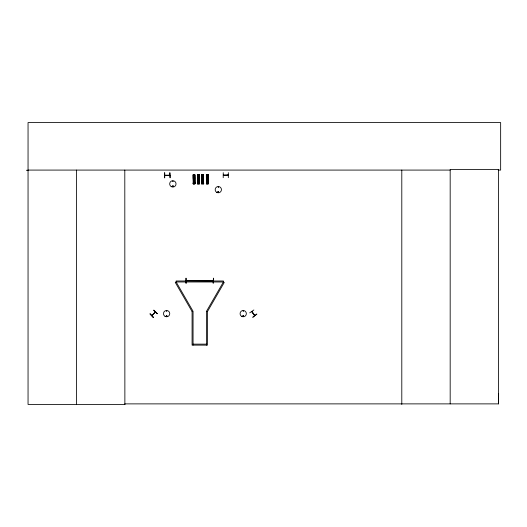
<?xml version="1.0" encoding="UTF-8"?>
<svg xmlns="http://www.w3.org/2000/svg" width="527" height="527" viewBox="0 0 527 527"><rect width="100%" height="100%" fill="white"/><g stroke="black" fill="none" stroke-linecap="round" stroke-linejoin="round"><path stroke-width="0.79" d="M498.186 170.083L500.65 170.083L500.65 122.567L28.05 122.567L28.05 404.433L124.873 404.433L124.807 403.88L498.549 403.88L498.621 393.689M173.146 186.314C172.672 185.003 172.309 187.381 173.192 186.235M173.343 186.235C171.315 187.698 173.08 184.806 173.172 185.919M166.348 311.029L166.888 311.095L166.38 310.963M166.907 316.075C165.972 314.836 166.716 317.333 166.861 315.752M217.849 191.887C218.692 193.64 218.949 190.682 217.928 191.788M218.646 192.105C218.046 190.873 217.901 192.961 218.58 192.164M243.487 311.095L243.026 310.831L243.342 311.24M243.658 316.114C242.334 314.309 243.329 317.886 243.54 315.673M254.482 315.027L254.594 315.581L251.689 311.503L254.561 315.528M151.796 315.568L155.491 312.122M173.093 181.407L172.718 181.031L172.915 181.512M166.229 315.765C167.191 317.821 166.756 314.085 166.301 316.312M242.96 315.844C243.619 317.267 243.283 314.672 243.006 316.207M228.303 175.247L227.743 175.076L228.303 175.069M213.185 280.825L212.618 280.654L213.178 280.654M164.793 175.208L165.247 175.438M169.378 175.438L169.793 175.491M223.27 175.102L228.198 175.017M223.758 175.293C220.793 175.399 235.984 175.168 223.376 175.333M186.215 280.654L213.112 280.845M186.215 280.825L186.703 280.634M150.076 313.848L153.456 317.59M153.64 310.284L157.25 313.796M151.835 315.528L155.248 312.043M153.443 317.61L150.05 313.875L153.588 317.458M249.719 312.84L253.862 309.975M256.827 314.132L252.848 317.228M252.835 317.208L256.787 314.072M223.296 175.069L223.718 175.05M186.67 280.851L186.321 280.851M164.898 175.181L169.727 175.181M198.383 183.712L198.481 183.317M202.579 183.712L202.711 183.264M207.276 183.33L207.44 183.712M218.316 187.322L218.244 186.782L218.382 187.289M254.785 315.416L251.913 311.378L252.169 311.74M203.527 174.707L201.591 174.733L201.729 183.831M193.126 175.656L194.806 175.643M197.533 175.656L199.213 175.643M201.729 175.656L203.409 175.643M206.485 175.656L208.165 175.643M193.132 176.275L194.812 176.255M197.539 176.275L199.219 176.255M201.736 176.275L203.415 176.255M206.492 176.275L208.172 176.255M193.139 177.197L194.819 177.177M197.546 177.197L199.226 177.177M201.742 177.197L203.422 177.177M206.498 177.197L208.178 177.177M193.145 178.021L194.825 178.001M197.553 178.021L199.232 178.001M201.749 178.021L203.429 178.001M206.505 178.021L208.185 178.001M193.159 178.943L194.838 178.923M197.566 178.943L199.246 178.923M201.762 178.943L203.442 178.923M206.518 178.943L208.198 178.923M193.205 182.902L194.885 182.882M197.612 182.902L199.292 182.882M201.808 182.902L203.488 182.882M206.564 182.902L208.244 182.882M192.928 183.238L195.168 183.212M197.335 183.165L199.568 183.139M201.531 183.165L203.771 183.139M194.173 183.33L194.153 183.659M197.335 183.238L199.575 183.212M201.531 183.238L203.771 183.212M206.288 183.165L208.527 183.212M193.08 183.831L195.023 183.804L194.924 174.707L192.981 174.733L193.231 183.831M199.43 183.804L197.487 183.831L197.401 174.733L199.331 174.707L199.39 183.804M201.683 183.831L203.626 183.804L203.488 174.707M223.25 172.672L223.211 177.711M228.323 177.678L228.323 172.639M185.919 278.223L185.972 283.262M212.677 280.832L213.132 280.825M26.35 170.28L28.05 170.274M28.05 170.083L450.177 170.083M164.516 172.777L164.536 177.816M169.832 172.777L170.089 177.816L169.898 172.777M193.06 344.138L206.492 344.138M218.092 192.408L217.862 192.019M153.818 310.107L157.382 313.664M208.172 174.707L208.251 183.804L208.066 174.707M207.961 174.714L208.119 183.811M208.013 183.811L207.822 174.714L207.836 183.811M207.704 174.714L207.796 183.811M207.671 183.811L207.157 183.818M206.894 174.727L207.032 183.831M206.788 174.733L206.92 183.831M206.676 174.733L206.808 183.831M206.564 174.733L206.696 183.831M206.459 174.733L206.591 183.831M203.396 174.707L203.494 183.804M203.363 183.811L203.264 174.707L203.303 183.811M203.086 174.714L203.165 183.811M202.941 174.714L203.079 183.811M202.177 174.727L202.269 183.831M202.032 174.733L202.144 183.831M201.92 174.733L202.012 183.831M201.854 174.733L201.907 183.831M201.736 174.733L201.801 183.831M199.18 174.707L199.298 183.804M199.068 174.707L199.166 183.811M198.962 174.714L199.101 183.811M198.857 174.714L198.989 183.811M198.751 174.714L198.837 183.811M198.719 183.811L198.205 183.818M197.981 174.727L198.073 183.831M197.862 174.733L197.948 183.831M197.856 183.831L197.724 174.733L197.711 183.831M197.52 174.733L197.605 183.831M194.891 183.804L194.773 174.707L194.759 183.811M194.588 174.714L194.694 183.811M194.562 183.811L194.45 174.714L194.443 183.811M194.311 183.811L193.798 183.818M193.574 174.727L193.666 183.831M193.455 174.733L193.633 183.831M193.521 183.831L193.35 174.733L193.409 183.831M186.13 278.223L186.163 283.256M498.549 403.88L498.549 169.536L450.177 169.536L450.177 403.88M401.798 170.083L401.798 404.433M206.492 345.119L206.492 311.543L207.473 311.543L224.258 282.459L223.408 281.971L176.143 281.971L175.293 282.459L192.078 311.543L192.078 345.119L207.473 345.119L207.473 311.543L206.624 311.049L223.408 281.971L223.408 280.99L176.143 280.99L176.143 281.971L192.928 311.049L192.078 311.543L193.06 311.543L193.06 345.119M164.727 172.777L164.727 177.816M124.8 170.083L124.873 404.433M76.428 170.083L76.428 404.433M193.633 178.376C194.101 179.799 194.726 177.362 193.633 178.376M198.04 178.376C198.508 179.799 199.134 177.362 198.04 178.376M202.236 178.376C202.704 179.799 203.33 177.362 202.236 178.376M206.992 178.376C207.467 179.799 208.086 177.362 206.992 178.376M208.284 174.707L206.347 174.733L206.446 183.831L208.382 183.804L208.284 174.707M213.448 278.216L213.198 283.256L213.422 278.216M169.846 175.438L164.78 175.438L169.846 175.491M216.749 192.381A3.142 3.142 0 0 0 221.459 189.661A3.142 3.142 0 0 0 216.749 186.94A3.142 3.142 0 0 0 216.749 192.381M171.262 186.644A3.188 3.188 0 0 0 176.038 183.883A3.188 3.188 0 0 0 171.262 181.123A3.188 3.188 0 0 0 171.262 186.644M241.649 316.365A3.142 3.142 0 0 0 246.359 313.637A3.142 3.142 0 0 0 241.649 310.917A3.142 3.142 0 0 0 241.649 316.365M165.05 316.365A3.142 3.142 0 0 0 169.76 313.637A3.142 3.142 0 0 0 165.05 310.917A3.142 3.142 0 0 0 165.05 316.365"/></g></svg>
